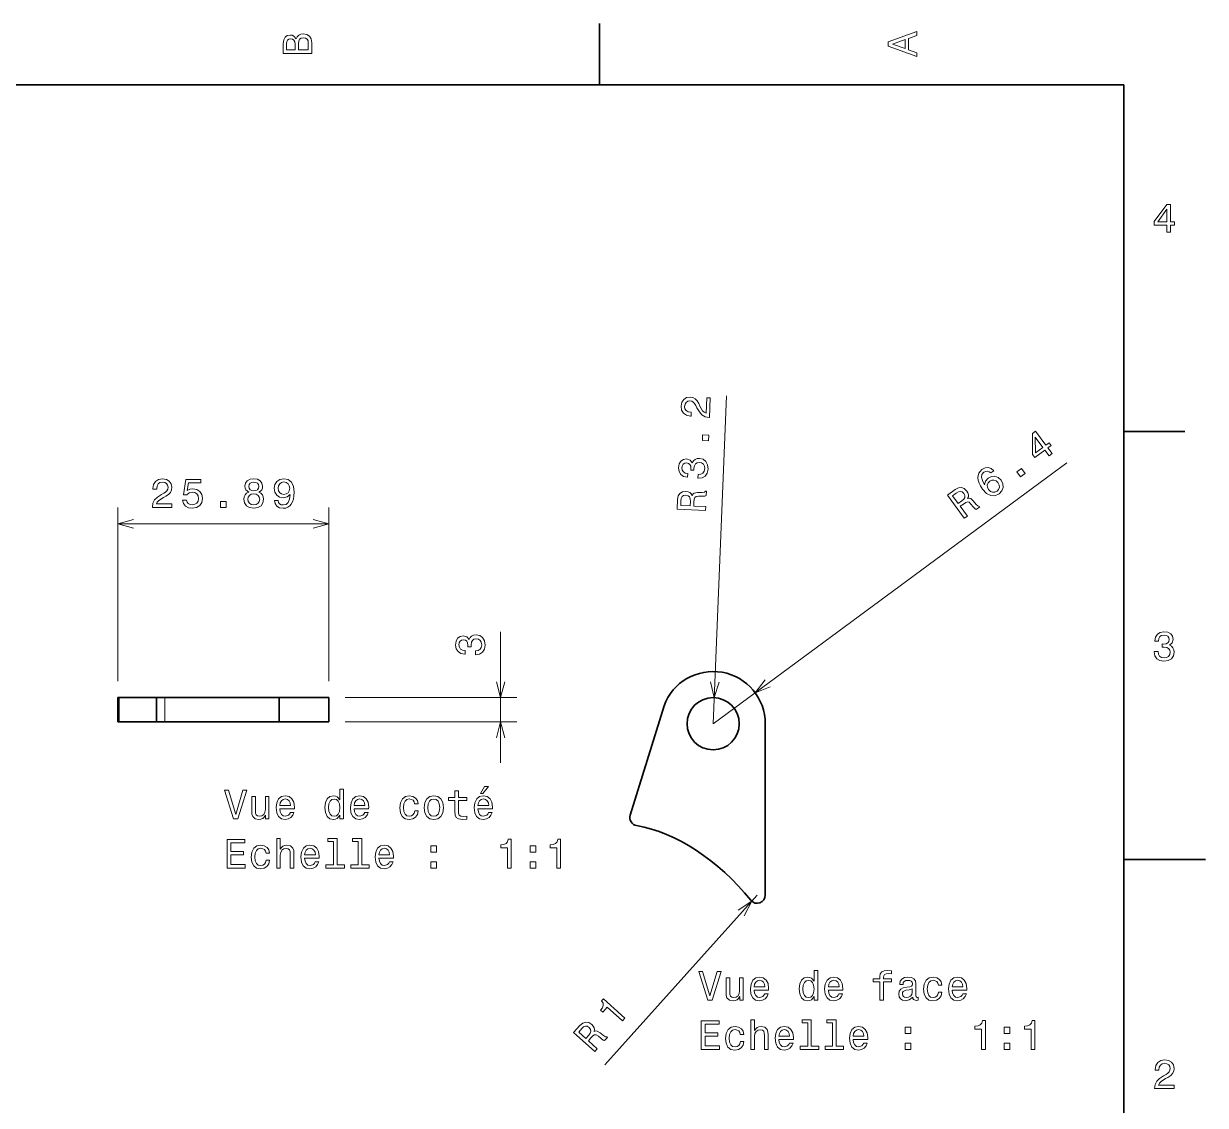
# Model space of a CAD drawing. Extents: x 0 to 297, y 0 to 210.
# Drawn here: x 152.1 to 297, y 74.9 to 207.5 of the extents above; entities that cross this region are included whole.
import ezdxf

# ---------------------------------------------------------------- set-up
doc = ezdxf.new("R2010")
doc.units = 0

msp = doc.modelspace()

# ---------------------------------------------------------------- linework, layer by layer
at = {"color": 7, "lineweight": 35, "ltscale": 0.1875}
for p, q in [((222.699997, 200), (222.699997, 207.5)), ((287, 157.5), (294.5, 157.5))]:
    msp.add_line(p, q, dxfattribs=at)
at = {"color": 7, "lineweight": 35}
for p, q in [((287, 200), (10, 200)), ((287, 10), (287, 200)), ((243.04541, 121.6614), (243.04541, 100.640045))]:
    msp.add_line(p, q, dxfattribs=at)
at = {"color": 7, "lineweight": 13}
for p, q in [((236.645416, 121.6614), (238.306656, 161.875412)), ((236.645416, 121.6614), (280.021881, 153.63533)), ((163.650681, 126.872627), (163.650681, 148.174683)), ((189.53624, 126.872627), (189.53624, 148.174683)), ((163.650681, 146.174683), (189.53624, 146.174683)), ((191.53624, 124.872627), (212.5961, 124.872627)), ((191.53624, 121.872627), (212.5961, 121.872627)), ((242.04541, 100.640045), (223.362061, 79.82972))]:
    msp.add_line(p, q, dxfattribs=at)
at = {"color": 7, "lineweight": 13, "ltscale": 0.4009}
msp.add_line((210.5961, 116.872627), (210.5961, 132.908646), dxfattribs=at)
at = {"color": 7, "lineweight": 35, "ltscale": 0.004256}
for p, q in [((163.650681, 124.872627), (163.820908, 124.872627)), ((163.650681, 121.872627), (163.820908, 121.872627))]:
    msp.add_line(p, q, dxfattribs=at)
at = {"color": 7, "lineweight": 35, "ltscale": 0.075}
for p, q in [((163.650681, 124.872627), (163.650681, 121.872627)), ((168.418137, 124.872627), (168.418137, 121.872627)), ((183.44429, 121.872627), (183.44429, 124.872627)), ((189.53624, 124.872627), (189.53624, 121.872627))]:
    msp.add_line(p, q, dxfattribs=at)
at = {"color": 7, "lineweight": 13, "ltscale": 0.075}
for p, q in [((163.820908, 124.872627), (163.820908, 121.872627)), ((169.418137, 124.872627), (169.418137, 121.872627))]:
    msp.add_line(p, q, dxfattribs=at)
at = {"color": 7, "lineweight": 35, "ltscale": 0.114923}
msp.add_line((163.820908, 124.872627), (168.417816, 124.872627), dxfattribs=at)
at = {"color": 7, "lineweight": 35, "ltscale": 0.025}
for p, q in [((168.418137, 124.872627), (169.418137, 124.872627)), ((168.418137, 121.872627), (169.418137, 121.872627))]:
    msp.add_line(p, q, dxfattribs=at)
at = {"color": 7, "lineweight": 35, "ltscale": 0.350654}
for p, q in [((169.418137, 124.872627), (183.44429, 124.872627)), ((226.483292, 110.446098), (230.629593, 123.845406)), ((169.418137, 121.872627), (183.44429, 121.872627))]:
    msp.add_line(p, q, dxfattribs=at)
at = {"color": 7, "lineweight": 35, "ltscale": 0.152299}
for p, q in [((183.44429, 124.872627), (189.53624, 124.872627)), ((183.44429, 121.872627), (189.53624, 121.872627))]:
    msp.add_line(p, q, dxfattribs=at)
at = {"color": 7, "lineweight": 35, "ltscale": 0.116029}
msp.add_line((163.820908, 121.872627), (168.462082, 121.872627), dxfattribs=at)
at = {"color": 7, "lineweight": 35, "ltscale": 0.25}
msp.add_line((287, 105), (297, 105), dxfattribs=at)
at = {"color": 7, "lineweight": 13}
for points in [[(185.542007, 205.630417), (185.249496, 205.983429), (185.052811, 206.074219), (184.81073, 206.104477), (184.432495, 206.03891), (184.160156, 205.842224), (183.993729, 205.524506), (183.933212, 205.080704), (183.933212, 203.835022), (187.433212, 203.835022), (187.433212, 205.151306), (187.36261, 205.620331), (187.155838, 205.968307), (186.828018, 206.185165), (186.384216, 206.260818), (186.08667, 206.215424), (185.839554, 206.094391), (185.65799, 205.897705)], [(187.014618, 205.095825), (187.014618, 204.298996), (185.809296, 204.298996), (185.809296, 205.050446), (185.844589, 205.368164), (185.9505, 205.595108), (186.132065, 205.731277), (186.394302, 205.776657), (186.671692, 205.731277), (186.863327, 205.605194), (186.979324, 205.393372)], [(261.633209, 203.466858), (261.633209, 203.930847), (260.604401, 204.298996), (260.604401, 205.695969), (261.633209, 206.064133), (261.633209, 206.538193), (258.128174, 205.257217), (258.128174, 204.742798)], [(185.385666, 204.984879), (185.385666, 204.298996), (184.351807, 204.298996), (184.351807, 205.025223), (184.382065, 205.297562), (184.472839, 205.489197), (184.629181, 205.605194), (184.86116, 205.645538), (185.093155, 205.600143), (185.254532, 205.479111), (185.355408, 205.272339)], [(260.17572, 204.460388), (258.632477, 205), (260.17572, 205.539627)], [(292.277374, 181.916794), (292.731262, 181.916794), (292.731262, 182.784225), (293.23056, 182.784225), (293.23056, 183.187683), (292.731262, 183.187683), (292.731262, 185.341141), (292.272339, 185.341141), (290.739197, 183.228027), (290.739197, 182.784225), (292.277374, 182.784225)], [(291.162842, 183.187683), (292.277374, 184.756134), (292.277374, 183.187683)], [(236.194916, 159.211746), (236.294205, 161.615311), (235.860855, 161.633209), (235.782379, 159.733536), (235.549927, 159.849136), (235.360901, 160.038666), (235.02623, 160.612762), (234.887344, 160.916306), (234.684418, 161.257828), (234.442245, 161.505066), (234.150574, 161.653397), (233.815048, 161.717728), (233.388245, 161.649551), (233.045883, 161.426453), (232.81926, 161.072403), (232.724319, 160.606903), (232.789993, 160.119629), (233.011627, 159.742004), (233.379776, 159.489563), (233.87529, 159.388336), (233.945831, 159.385406), (233.964783, 159.843964), (233.924469, 159.845627), (233.583694, 159.905121), (233.337372, 160.05159), (233.185074, 160.274918), (233.14151, 160.564423), (233.203979, 160.854614), (233.338898, 161.066071), (233.541245, 161.199051), (233.790237, 161.239243), (234.020569, 161.194397), (234.213135, 161.09053), (234.377792, 160.922211), (234.519806, 160.694244), (234.668762, 160.390289), (234.960785, 159.883575), (235.278992, 159.522156), (235.673569, 159.298904), (236.179794, 159.212372)], [(236.077133, 156.360718), (236.105865, 157.056091), (235.355057, 157.087112), (235.32634, 156.391739)], [(277.836548, 154.509094), (278.201904, 154.778412), (277.687195, 155.476654), (278.089111, 155.772888), (277.849701, 156.097656), (277.447815, 155.801407), (276.170074, 157.534821), (275.800659, 157.262512), (275.820374, 154.651886), (276.083679, 154.294647), (277.321838, 155.207336)], [(276.185303, 154.870773), (276.151825, 156.794601), (277.082458, 155.532089)], [(234.786346, 151.751129), (234.821625, 151.74968), (235.308685, 151.810318), (235.681274, 152.032166), (235.928467, 152.395462), (236.034531, 152.885742), (235.97052, 153.41333), (235.765045, 153.815521), (235.422729, 154.082047), (234.972977, 154.191483), (234.674011, 154.163452), (234.427567, 154.062592), (234.233627, 153.888885), (234.087585, 153.652634), (233.82901, 153.991409), (233.400452, 154.125214), (233.004288, 154.065857), (232.698044, 153.861465), (232.49704, 153.516449), (232.411545, 153.035416), (232.473434, 152.578583), (232.680786, 152.221725), (233.024139, 151.980408), (233.489639, 151.885468), (233.524918, 151.884003), (233.543442, 152.332474), (233.22261, 152.386108), (232.996231, 152.526688), (232.863892, 152.744156), (232.825775, 153.043533), (232.876907, 153.303894), (232.990646, 153.490997), (233.166748, 153.599823), (233.400421, 153.63559), (233.645447, 153.580048), (233.806732, 153.45224), (233.898773, 153.23645), (233.917145, 152.947968), (233.903992, 152.751663), (234.302063, 152.735229), (234.302185, 152.982544), (234.360641, 153.298126), (234.491364, 153.529953), (234.69371, 153.662933), (234.952774, 153.702698), (235.242752, 153.635208), (235.453384, 153.480118), (235.579865, 153.242706), (235.612518, 152.933456), (235.549011, 152.618088), (235.38826, 152.392548), (235.140366, 152.256409), (234.805496, 152.214722)], [(271.055817, 152.687347), (270.736298, 152.95932), (270.378143, 153.071213), (269.988373, 153.022003), (269.592255, 152.811447), (269.373688, 152.606476), (269.223511, 152.37674), (269.133575, 152.116226), (269.110992, 151.823898), (269.153778, 151.510849), (269.264954, 151.173035), (269.444519, 150.81044), (269.694611, 150.437164), (270.184479, 149.9086), (270.69162, 149.637085), (271.197845, 149.621796), (271.699127, 149.859726), (272.039032, 150.223053), (272.198792, 150.635284), (272.172211, 151.07933), (271.95993, 151.511795), (271.606659, 151.846588), (271.201477, 152.00528), (270.775604, 151.979553), (270.370483, 151.781189), (270.044678, 151.41571), (269.927002, 150.971863), (269.658752, 151.463287), (269.552246, 151.879761), (269.610535, 152.217178), (269.838684, 152.485611), (270.065613, 152.602753), (270.282715, 152.631226), (270.488922, 152.56395), (270.682343, 152.412048)], [(274.325867, 151.92128), (274.886078, 152.334229), (274.440216, 152.939087), (273.880005, 152.526154)], [(167.890869, 148.174683), (170.296494, 148.174683), (170.296494, 148.608398), (168.395187, 148.608398), (168.501099, 148.845428), (168.682648, 149.042114), (169.242447, 149.400177), (169.540009, 149.551483), (169.872864, 149.768341), (170.109894, 150.020508), (170.246063, 150.318054), (170.296494, 150.655945), (170.210754, 151.079575), (169.973724, 151.41243), (169.610611, 151.624237), (169.141586, 151.69989), (168.65744, 151.614166), (168.289276, 151.377136), (168.052246, 150.998886), (167.971558, 150.499603), (167.971558, 150.429001), (168.430496, 150.429001), (168.430496, 150.469345), (168.475876, 150.812286), (168.612045, 151.064453), (168.828903, 151.22583), (169.116379, 151.281311), (169.408875, 151.230865), (169.625732, 151.104797), (169.766953, 150.908112), (169.817383, 150.660995), (169.782074, 150.429001), (169.686264, 150.232315), (169.524872, 150.060852), (169.302979, 149.909546), (169.005417, 149.748169), (168.511185, 149.435486), (168.163208, 149.102631), (167.956436, 148.699173), (167.890869, 148.189804)], [(171.60672, 149.087494), (171.717667, 148.67395), (171.964783, 148.351196), (172.327896, 148.14946), (172.79187, 148.073822), (173.301239, 148.164597), (173.699661, 148.411713), (173.951813, 148.805084), (174.047638, 149.309402), (173.961899, 149.778427), (173.719833, 150.146576), (173.341583, 150.383606), (172.852402, 150.469345), (172.474152, 150.408829), (172.181641, 150.242401), (172.322861, 151.185486), (173.856003, 151.185486), (173.856003, 151.59903), (171.984955, 151.59903), (171.707581, 149.743118), (172.111038, 149.743118), (172.403549, 149.980164), (172.776749, 150.065887), (173.099518, 150.010406), (173.346634, 149.84903), (173.502975, 149.601913), (173.558441, 149.28418), (173.502975, 148.966461), (173.341583, 148.719345), (173.094467, 148.563004), (172.776749, 148.507538), (172.50946, 148.542831), (172.302689, 148.658829), (172.151382, 148.840393), (172.075745, 149.087494)], [(179.704117, 150.060852), (179.446915, 149.919632), (179.270401, 149.722946), (179.159454, 149.47583), (179.124146, 149.178284), (179.204849, 148.729431), (179.436829, 148.381454), (179.815079, 148.159546), (180.329483, 148.073822), (180.838852, 148.159546), (181.217087, 148.381454), (181.449081, 148.729431), (181.534821, 149.178284), (181.494476, 149.47583), (181.388565, 149.722946), (181.207001, 149.919632), (180.954849, 150.060852), (181.15657, 150.181885), (181.297791, 150.348312), (181.383514, 150.550034), (181.413773, 150.79715), (181.333084, 151.155228), (181.121277, 151.442688), (180.778336, 151.629288), (180.329483, 151.69989), (179.875595, 151.629288), (179.532654, 151.442688), (179.315796, 151.155228), (179.240143, 150.79715), (179.265366, 150.550034), (179.351105, 150.348312)], [(179.719254, 150.756805), (179.759598, 150.978714), (179.88063, 151.150177), (180.072281, 151.256088), (180.329483, 151.296432), (180.58165, 151.256088), (180.773285, 151.150177), (180.894333, 150.978714), (180.939713, 150.756805), (180.894333, 150.529861), (180.773285, 150.353348), (180.58165, 150.237366), (180.329483, 150.202057), (180.072281, 150.242401), (179.88063, 150.353348), (179.759598, 150.529861)], [(182.855133, 149.042114), (182.930786, 148.643707), (183.147644, 148.33606), (183.490585, 148.144424), (183.944473, 148.073822), (184.24202, 148.109116), (184.509308, 148.19989), (184.736252, 148.356232), (184.927902, 148.57814), (185.079193, 148.855515), (185.190155, 149.198456), (185.255707, 149.591827), (185.28093, 150.045715), (185.19519, 150.756805), (184.948074, 151.27626), (184.554703, 151.588943), (184.015076, 151.69989), (183.520844, 151.609116), (183.147644, 151.367035), (182.905563, 150.993835), (182.824875, 150.524826), (182.905563, 150.04068), (183.142593, 149.672516), (183.495621, 149.440521), (183.944473, 149.364883), (184.418533, 149.460693), (184.776596, 149.753204), (184.695908, 149.193405), (184.534531, 148.794998), (184.287415, 148.557968), (183.949509, 148.482315), (183.687271, 148.517624), (183.495621, 148.628571), (183.369537, 148.805084), (183.319107, 149.042114)], [(183.314072, 150.529861), (183.364502, 150.842545), (183.505707, 151.089661), (183.727615, 151.246002), (184.015076, 151.301483), (184.312622, 151.246002), (184.539566, 151.089661), (184.680786, 150.847595), (184.736252, 150.534912), (184.680786, 150.217194), (184.539566, 149.980164), (184.307587, 149.833893), (183.999939, 149.783478), (183.722565, 149.833893), (183.505707, 149.980164), (183.364502, 150.212143)], [(271.569153, 151.217484), (271.713013, 150.928818), (271.742981, 150.650162), (271.656067, 150.385605), (271.458649, 150.177429), (271.189209, 150.041473), (270.913788, 150.032669), (270.652405, 150.140747), (270.427368, 150.369568), (270.28244, 150.651184), (270.255463, 150.925766), (270.352417, 151.185196), (270.571198, 151.41539), (270.823334, 151.532318), (271.084656, 151.543259), (271.338989, 151.436249)], [(179.608307, 149.18837), (179.653687, 149.455658), (179.799942, 149.657379), (180.026886, 149.788513), (180.329483, 149.833893), (180.627029, 149.788513), (180.853973, 149.657379), (181.000229, 149.455658), (181.050659, 149.18837), (181.000229, 148.900909), (180.853973, 148.684052), (180.627029, 148.542831), (180.329483, 148.497437), (180.026886, 148.542831), (179.799942, 148.684052), (179.653687, 148.900909)], [(235.724289, 147.819305), (235.743652, 148.287918), (234.267242, 148.348907), (234.287018, 148.827606), (234.316711, 149.179718), (234.396408, 149.398514), (234.567688, 149.512573), (234.867065, 149.55069), (235.321609, 149.557144), (235.620163, 149.575104), (235.799011, 149.628281), (235.820877, 150.157364), (235.725128, 150.161316), (235.579254, 150.051254), (235.315567, 150.021774), (234.749756, 150.009811), (234.327988, 149.941422), (234.192184, 149.830948), (234.088943, 149.653503), (233.971298, 149.86026), (233.800766, 150.008636), (233.582794, 150.10849), (233.316986, 150.14975), (232.890808, 150.096695), (232.565018, 149.908249), (232.359802, 149.583588), (232.275558, 149.132797), (232.227264, 147.96376)], [(232.698456, 148.9841), (232.741394, 149.290222), (232.846085, 149.50293), (233.028061, 149.631699), (233.307083, 149.665604), (233.59726, 149.603149), (233.768005, 149.459808), (233.849121, 149.224274), (233.861206, 148.905777), (233.838928, 148.366608), (232.674942, 148.414688)], [(267.444611, 146.848923), (267.822144, 147.127228), (266.945374, 148.316666), (267.331055, 148.600937), (267.624176, 148.798233), (267.844696, 148.873062), (268.040863, 148.810913), (268.258026, 148.601318), (268.547638, 148.250931), (268.748535, 148.029373), (268.901978, 147.923187), (269.328247, 148.237396), (269.271393, 148.314529), (269.094238, 148.359375), (268.906158, 148.546524), (268.542572, 148.98024), (268.225189, 149.266312), (268.054016, 149.30304), (267.851044, 149.272446), (267.938599, 149.493622), (267.94754, 149.719498), (267.888947, 149.951981), (267.7547, 150.185089), (267.446503, 150.484192), (267.095612, 150.620255), (266.713959, 150.577011), (266.309723, 150.360474), (265.367889, 149.666245)], [(266.458527, 149.937607), (266.724091, 150.095795), (266.955505, 150.147339), (267.169861, 150.086044), (267.370972, 149.889709), (267.503937, 149.624329), (267.499054, 149.401443), (267.36618, 149.19072), (267.125397, 148.981903), (266.69104, 148.661728), (265.999786, 149.599472)], [(176.245483, 148.174683), (176.941437, 148.174683), (176.941437, 148.926117), (176.245483, 148.926117)], [(207.496674, 130.119751), (207.531982, 130.119751), (208.016129, 130.200439), (208.379242, 130.437469), (208.611237, 130.810669), (208.69696, 131.304901), (208.611237, 131.829407), (208.389328, 132.222778), (208.036301, 132.47493), (207.582413, 132.565704), (207.284866, 132.52536), (207.042786, 132.414413), (206.856186, 132.232849), (206.720016, 131.990784), (206.447693, 132.318588), (206.013977, 132.434586), (205.620605, 132.358948), (205.323044, 132.142075), (205.136444, 131.789063), (205.070892, 131.304901), (205.151581, 130.851013), (205.373474, 130.503021), (205.726501, 130.276093), (206.195526, 130.200439), (206.230835, 130.200439), (206.230835, 130.649292), (205.908066, 130.689636), (205.676071, 130.820755), (205.534866, 131.032562), (205.484436, 131.330124), (205.52478, 131.592377), (205.630692, 131.784012), (205.802155, 131.900009), (206.034149, 131.945389), (206.281265, 131.900009), (206.447693, 131.778961), (206.548553, 131.567154), (206.578812, 131.279694), (206.573761, 131.083008), (206.972183, 131.083008), (206.962097, 131.330124), (207.007492, 131.647842), (207.128525, 131.884872), (207.325211, 132.026093), (207.582413, 132.076523), (207.874924, 132.021042), (208.091782, 131.874786), (208.227951, 131.642792), (208.273331, 131.335159), (208.2229, 131.017441), (208.071609, 130.785446), (207.829529, 130.639191), (207.496674, 130.583725)], [(290.729126, 130.51622), (290.729126, 130.480911), (290.809814, 129.996765), (291.046844, 129.633652), (291.420044, 129.401657), (291.914276, 129.315933), (292.438782, 129.401657), (292.832153, 129.623566), (293.08429, 129.976593), (293.175079, 130.430481), (293.134735, 130.728027), (293.023773, 130.970108), (292.842224, 131.156708), (292.600159, 131.292877), (292.927948, 131.565216), (293.043945, 131.998932), (292.968292, 132.392303), (292.751434, 132.68985), (292.398407, 132.87645), (291.914276, 132.942017), (291.460388, 132.861313), (291.112396, 132.63942), (290.885468, 132.286392), (290.809814, 131.817368), (290.809814, 131.782074), (291.258636, 131.782074), (291.299011, 132.104828), (291.430115, 132.336823), (291.641937, 132.478027), (291.939484, 132.528473), (292.201721, 132.488113), (292.393372, 132.382217), (292.509369, 132.210739), (292.554749, 131.97876), (292.509369, 131.731628), (292.388336, 131.565216), (292.176514, 131.46434), (291.889069, 131.434082), (291.692383, 131.439133), (291.692383, 131.04071), (291.939484, 131.050797), (292.257202, 131.005417), (292.494232, 130.884369), (292.635468, 130.687683), (292.685883, 130.430481), (292.630402, 130.13797), (292.484161, 129.921112), (292.252167, 129.784943), (291.944519, 129.739563), (291.626801, 129.789993), (291.394806, 129.941284), (291.248566, 130.183365), (291.193085, 130.51622)], [(178.988998, 113.521042), (178.111465, 110.540497), (177.20874, 113.521042), (176.72963, 113.521042), (177.859314, 110.015999), (178.363632, 110.015999), (179.468094, 113.521042)], [(190.875885, 110.434586), (190.875885, 110.015999), (191.319687, 110.015999), (191.319687, 113.637039), (190.88092, 113.637039), (190.88092, 112.310669), (190.54303, 112.693954), (190.336258, 112.784729), (190.099228, 112.82003), (189.670547, 112.71917), (189.337692, 112.436745), (189.120834, 111.982857), (189.045197, 111.372627), (189.120834, 110.762398), (189.337692, 110.303459), (189.670547, 110.015999), (190.099228, 109.920181), (190.336258, 109.955482), (190.548065, 110.046257)], [(204.986832, 112.255196), (204.986832, 110.898567), (205.01709, 110.459801), (205.158295, 110.157211), (205.44072, 109.980698), (205.91983, 109.920181), (206.444321, 109.945396), (206.444321, 110.328682), (206.061035, 110.298416), (205.713058, 110.338768), (205.526459, 110.464844), (205.44577, 110.676659), (205.430634, 110.974213), (205.430634, 112.255196), (206.444321, 112.255196), (206.444321, 112.63343), (205.430634, 112.63343), (205.430634, 113.425224), (204.986832, 113.425224), (204.986832, 112.63343), (204.220261, 112.63343), (204.220261, 112.255196)], [(208.123718, 113.092369), (208.421265, 113.092369), (209.122284, 113.949715), (208.628036, 113.949715)], [(182.191437, 112.724213), (181.747635, 112.724213), (181.747635, 111.160812), (181.697205, 110.797699), (181.550949, 110.535454), (181.324005, 110.374069), (181.026459, 110.323639), (180.789429, 110.363983), (180.638123, 110.485016), (180.552399, 110.691788), (180.532227, 110.984299), (180.532227, 112.724213), (180.088409, 112.724213), (180.088409, 110.943954), (180.103546, 110.585884), (180.199371, 110.28833), (180.491882, 110.015999), (180.960892, 109.920181), (181.213058, 109.955482), (181.429916, 110.046257), (181.616516, 110.202599), (181.767807, 110.429543), (181.767807, 110.015999), (182.191437, 110.015999)], [(183.527893, 111.241501), (185.303116, 111.241501), (185.308151, 111.448273), (185.227463, 112.028244), (185.005569, 112.461967), (184.652542, 112.724213), (184.183517, 112.82003), (183.724579, 112.71917), (183.371552, 112.436745), (183.144608, 111.977814), (183.063919, 111.372627), (183.139572, 110.752312), (183.366516, 110.298416), (183.714493, 110.015999), (184.168396, 109.920181), (184.561768, 109.985741), (184.884521, 110.157211), (185.121552, 110.429543), (185.257721, 110.792656), (184.81897, 110.792656), (184.72818, 110.590927), (184.597061, 110.439629), (184.223862, 110.318596), (183.936401, 110.374069), (183.719543, 110.550583), (183.578323, 110.838043), (183.527893, 111.226372)], [(183.527893, 111.6147), (183.583374, 111.962685), (183.719543, 112.219887), (183.926315, 112.376228), (184.198654, 112.431702), (184.465942, 112.376228), (184.672714, 112.219887), (184.798798, 111.962685), (184.844177, 111.6147)], [(190.174866, 112.421616), (190.467377, 112.351013), (190.689285, 112.154327), (190.820404, 111.826515), (190.870834, 111.372627), (190.820404, 110.913696), (190.689285, 110.585884), (190.467377, 110.384155), (190.174866, 110.318596), (189.897491, 110.384155), (189.685684, 110.585884), (189.544464, 110.918739), (189.499084, 111.372627), (189.544464, 111.821472), (189.685684, 112.149284), (189.897491, 112.351013)], [(192.635971, 111.241501), (194.411179, 111.241501), (194.416229, 111.448273), (194.335541, 112.028244), (194.113632, 112.461967), (193.760605, 112.724213), (193.291595, 112.82003), (192.832657, 112.71917), (192.47963, 112.436745), (192.252686, 111.977814), (192.171997, 111.372627), (192.247635, 110.752312), (192.474579, 110.298416), (192.822571, 110.015999), (193.276459, 109.920181), (193.66983, 109.985741), (193.992599, 110.157211), (194.22963, 110.429543), (194.365799, 110.792656), (193.927032, 110.792656), (193.836258, 110.590927), (193.705139, 110.439629), (193.33194, 110.318596), (193.044464, 110.374069), (192.827606, 110.550583), (192.686401, 110.838043), (192.635971, 111.226372)], [(192.635971, 111.6147), (192.691437, 111.962685), (192.827606, 112.219887), (193.034378, 112.376228), (193.306717, 112.431702), (193.574005, 112.376228), (193.780777, 112.219887), (193.90686, 111.962685), (193.952255, 111.6147)], [(200.044464, 111.826515), (200.483231, 111.826515), (200.392456, 112.229973), (200.175598, 112.547699), (199.837692, 112.744385), (199.398941, 112.82003), (198.914795, 112.71917), (198.546631, 112.436745), (198.314636, 111.977814), (198.233948, 111.362541), (198.309601, 110.752312), (198.536545, 110.298416), (198.894623, 110.015999), (199.383804, 109.920181), (199.81752, 109.995827), (200.155426, 110.207642), (200.387405, 110.540497), (200.488281, 110.984299), (200.064636, 110.984299), (199.988998, 110.701881), (199.847778, 110.490059), (199.646057, 110.35894), (199.398941, 110.318596), (199.091309, 110.384155), (198.8694, 110.585884), (198.733231, 110.913696), (198.687836, 111.37767), (198.733231, 111.831558), (198.874435, 112.15937), (199.101379, 112.361099), (199.398941, 112.431702), (199.661179, 112.386314), (199.857864, 112.270325), (199.988998, 112.078682)], [(201.224579, 111.367584), (201.305283, 110.752312), (201.537262, 110.298416), (201.905426, 110.015999), (202.399658, 109.920181), (202.888855, 110.015999), (203.257004, 110.293373), (203.488998, 110.747269), (203.574722, 111.367584), (203.488998, 111.982857), (203.257004, 112.441788), (202.888855, 112.71917), (202.399658, 112.82003), (201.905426, 112.71917), (201.537262, 112.436745), (201.305283, 111.982857)], [(201.678467, 111.372627), (201.723862, 111.826515), (201.865082, 112.154327), (202.092026, 112.356056), (202.399658, 112.426659), (202.702255, 112.356056), (202.929199, 112.15937), (203.070404, 111.826515), (203.120834, 111.372627), (203.070404, 110.913696), (202.929199, 110.580841), (202.702255, 110.379112), (202.399658, 110.313553), (202.092026, 110.379112), (201.865082, 110.580841), (201.723862, 110.913696)], [(207.816086, 111.241501), (209.591293, 111.241501), (209.596344, 111.448273), (209.515656, 112.028244), (209.293747, 112.461967), (208.94072, 112.724213), (208.471695, 112.82003), (208.012772, 112.71917), (207.659744, 112.436745), (207.4328, 111.977814), (207.352112, 111.372627), (207.42775, 110.752312), (207.654694, 110.298416), (208.002686, 110.015999), (208.456573, 109.920181), (208.849945, 109.985741), (209.172714, 110.157211), (209.409744, 110.429543), (209.545914, 110.792656), (209.107147, 110.792656), (209.016373, 110.590927), (208.885254, 110.439629), (208.512054, 110.318596), (208.224579, 110.374069), (208.007721, 110.550583), (207.866516, 110.838043), (207.816086, 111.226372)], [(207.816086, 111.6147), (207.871552, 111.962685), (208.007721, 112.219887), (208.214493, 112.376228), (208.486832, 112.431702), (208.75412, 112.376228), (208.960892, 112.219887), (209.086975, 111.962685), (209.132355, 111.6147)], [(177.052399, 103.96917), (179.271408, 103.96917), (179.271408, 104.392799), (177.516373, 104.392799), (177.516373, 105.577957), (179.079773, 105.577957), (179.079773, 105.996544), (177.516373, 105.996544), (177.516373, 107.04554), (179.231064, 107.04554), (179.231064, 107.46917), (177.052399, 107.46917)], [(183.139572, 103.96917), (183.583374, 103.96917), (183.583374, 105.53257), (183.628769, 105.89064), (183.775009, 106.152885), (184.001968, 106.31427), (184.30455, 106.374786), (184.546631, 106.324356), (184.697922, 106.188187), (184.773575, 105.961243), (184.798798, 105.658653), (184.798798, 103.96917), (185.242599, 103.96917), (185.242599, 105.749428), (185.222427, 106.107498), (185.131638, 106.405052), (184.834091, 106.677383), (184.370117, 106.773201), (184.11795, 106.7379), (183.901093, 106.642082), (183.719543, 106.490784), (183.583374, 106.284012), (183.583374, 107.59021), (183.139572, 107.59021)], [(190.094177, 107.21701), (190.094177, 104.342369), (189.181351, 104.342369), (189.181351, 103.96917), (191.44577, 103.96917), (191.44577, 104.342369), (190.537979, 104.342369), (190.537979, 107.59021), (189.398209, 107.59021), (189.398209, 107.21701)], [(193.130203, 107.21701), (193.130203, 104.342369), (192.217377, 104.342369), (192.217377, 103.96917), (194.481781, 103.96917), (194.481781, 104.342369), (193.574005, 104.342369), (193.574005, 107.59021), (192.434235, 107.59021), (192.434235, 107.21701)], [(211.416946, 103.96917), (211.875885, 103.96917), (211.875885, 107.494385), (211.532944, 107.494385), (211.442169, 107.186752), (211.260605, 106.97998), (210.983231, 106.85894), (210.599945, 106.818596), (210.599945, 106.460526), (211.416946, 106.460526)], [(217.488983, 103.96917), (217.947922, 103.96917), (217.947922, 107.494385), (217.60498, 107.494385), (217.514206, 107.186752), (217.332642, 106.97998), (217.055267, 106.85894), (216.671982, 106.818596), (216.671982, 106.460526), (217.488983, 106.460526)], [(181.828323, 105.779686), (182.26709, 105.779686), (182.176315, 106.183144), (181.959457, 106.50087), (181.621552, 106.697556), (181.1828, 106.773201), (180.698654, 106.67234), (180.33049, 106.389915), (180.098511, 105.930984), (180.017807, 105.315712), (180.09346, 104.705482), (180.320404, 104.251587), (180.678467, 103.96917), (181.167664, 103.873352), (181.601379, 103.948997), (181.939285, 104.160812), (182.171265, 104.493668), (182.272141, 104.937469), (181.848511, 104.937469), (181.772858, 104.655052), (181.631638, 104.44323), (181.429916, 104.312111), (181.1828, 104.271767), (180.875168, 104.337326), (180.653259, 104.539055), (180.51709, 104.866867), (180.471695, 105.330841), (180.51709, 105.784729), (180.658295, 106.112541), (180.885254, 106.31427), (181.1828, 106.384872), (181.445038, 106.339485), (181.641724, 106.223495), (181.772858, 106.031853)], [(186.563919, 105.194672), (188.339142, 105.194672), (188.344177, 105.401443), (188.263489, 105.981415), (188.04158, 106.415138), (187.688568, 106.677383), (187.219543, 106.773201), (186.760605, 106.67234), (186.407578, 106.389915), (186.180634, 105.930984), (186.099945, 105.325798), (186.175598, 104.705482), (186.402542, 104.251587), (186.750519, 103.96917), (187.204407, 103.873352), (187.597778, 103.938911), (187.920547, 104.110382), (188.157578, 104.382713), (188.293747, 104.745827), (187.85498, 104.745827), (187.764206, 104.544098), (187.633087, 104.392799), (187.259888, 104.271767), (186.972427, 104.32724), (186.755569, 104.503754), (186.614349, 104.791214), (186.563919, 105.179543)], [(186.563919, 105.567871), (186.6194, 105.915855), (186.755569, 106.173058), (186.962341, 106.329399), (187.234665, 106.384872), (187.501968, 106.329399), (187.70874, 106.173058), (187.834808, 105.915855), (187.880203, 105.567871)], [(195.671997, 105.194672), (197.447205, 105.194672), (197.452255, 105.401443), (197.371552, 105.981415), (197.149658, 106.415138), (196.796631, 106.677383), (196.327606, 106.773201), (195.868683, 106.67234), (195.515656, 106.389915), (195.288712, 105.930984), (195.208008, 105.325798), (195.283661, 104.705482), (195.510605, 104.251587), (195.858597, 103.96917), (196.312485, 103.873352), (196.705856, 103.938911), (197.028625, 104.110382), (197.265656, 104.382713), (197.401825, 104.745827), (196.963058, 104.745827), (196.872284, 104.544098), (196.74115, 104.392799), (196.36795, 104.271767), (196.08049, 104.32724), (195.863632, 104.503754), (195.722427, 104.791214), (195.671997, 105.179543)], [(195.671997, 105.567871), (195.727463, 105.915855), (195.863632, 106.173058), (196.070404, 106.329399), (196.342743, 106.384872), (196.610031, 106.329399), (196.816803, 106.173058), (196.942886, 105.915855), (196.988281, 105.567871)], [(202.051666, 105.925941), (202.747635, 105.925941), (202.747635, 106.677383), (202.051666, 106.677383)], [(214.19577, 105.925941), (214.891724, 105.925941), (214.891724, 106.677383), (214.19577, 106.677383)], [(202.051666, 103.96917), (202.747635, 103.96917), (202.747635, 104.720612), (202.051666, 104.720612)], [(214.19577, 103.96917), (214.891724, 103.96917), (214.891724, 104.720612), (214.19577, 104.720612)], [(237.137543, 91.28846), (236.26001, 88.307915), (235.357285, 91.28846), (234.878174, 91.28846), (236.007858, 87.783417), (236.512177, 87.783417), (237.616638, 91.28846)], [(249.024429, 88.202003), (249.024429, 87.783417), (249.468231, 87.783417), (249.468231, 91.404457), (249.029465, 91.404457), (249.029465, 90.078087), (248.691574, 90.461372), (248.484802, 90.552147), (248.247772, 90.587448), (247.819092, 90.486588), (247.486237, 90.204163), (247.269379, 89.750275), (247.193741, 89.140045), (247.269379, 88.529816), (247.486237, 88.070877), (247.819092, 87.783417), (248.247772, 87.687599), (248.484802, 87.7229), (248.696609, 87.813675)], [(257.083496, 90.022614), (257.083496, 87.783417), (257.527313, 87.783417), (257.527313, 90.022614), (258.53595, 90.022614), (258.53595, 90.400848), (257.527313, 90.400848), (257.527313, 90.567276), (257.562622, 90.769005), (257.678619, 90.905174), (257.875305, 90.985863), (258.157715, 91.016129), (258.53595, 90.995956), (258.53595, 91.379242), (258.056854, 91.404457), (257.623138, 91.359062), (257.320526, 91.2229), (257.138977, 90.985863), (257.083496, 90.647972), (257.083496, 90.400848), (256.271545, 90.400848), (256.271545, 90.022614)], [(240.339981, 90.491631), (239.896179, 90.491631), (239.896179, 88.92823), (239.845749, 88.565117), (239.699493, 88.302872), (239.472549, 88.141487), (239.175003, 88.091057), (238.937973, 88.131401), (238.786667, 88.252434), (238.700943, 88.459206), (238.680771, 88.751717), (238.680771, 90.491631), (238.236969, 90.491631), (238.236969, 88.711372), (238.25209, 88.353302), (238.347916, 88.055748), (238.640427, 87.783417), (239.109436, 87.687599), (239.361603, 87.7229), (239.578461, 87.813675), (239.76506, 87.970016), (239.916351, 88.19696), (239.916351, 87.783417), (240.339981, 87.783417)], [(241.676437, 89.008919), (243.45166, 89.008919), (243.456696, 89.215691), (243.376007, 89.795662), (243.154114, 90.229385), (242.801086, 90.491631), (242.332062, 90.587448), (241.873123, 90.486588), (241.520096, 90.204163), (241.293152, 89.745232), (241.212463, 89.140045), (241.288116, 88.51973), (241.51506, 88.065834), (241.863037, 87.783417), (242.316925, 87.687599), (242.710297, 87.753159), (243.033066, 87.924629), (243.270096, 88.19696), (243.406265, 88.560074), (242.967514, 88.560074), (242.876724, 88.358345), (242.745605, 88.207047), (242.372406, 88.086014), (242.084946, 88.141487), (241.868088, 88.318001), (241.726868, 88.605461), (241.676437, 88.99379)], [(241.676437, 89.382118), (241.731918, 89.730103), (241.868088, 89.987305), (242.07486, 90.143646), (242.347198, 90.19912), (242.614487, 90.143646), (242.821259, 89.987305), (242.947342, 89.730103), (242.992722, 89.382118)], [(248.32341, 90.189034), (248.615921, 90.118431), (248.83783, 89.921745), (248.968948, 89.593933), (249.019379, 89.140045), (248.968948, 88.681114), (248.83783, 88.353302), (248.615921, 88.151573), (248.32341, 88.086014), (248.046036, 88.151573), (247.834229, 88.353302), (247.693008, 88.686157), (247.647629, 89.140045), (247.693008, 89.58889), (247.834229, 89.916702), (248.046036, 90.118431)], [(250.784515, 89.008919), (252.559723, 89.008919), (252.564774, 89.215691), (252.484085, 89.795662), (252.262177, 90.229385), (251.909149, 90.491631), (251.440125, 90.587448), (250.981201, 90.486588), (250.628174, 90.204163), (250.40123, 89.745232), (250.320541, 89.140045), (250.396179, 88.51973), (250.623123, 88.065834), (250.971115, 87.783417), (251.425003, 87.687599), (251.818375, 87.753159), (252.141144, 87.924629), (252.378174, 88.19696), (252.514343, 88.560074), (252.075577, 88.560074), (251.984802, 88.358345), (251.853668, 88.207047), (251.480484, 88.086014), (251.193008, 88.141487), (250.976151, 88.318001), (250.834946, 88.605461), (250.784515, 88.99379)], [(250.784515, 89.382118), (250.839981, 89.730103), (250.976151, 89.987305), (251.182922, 90.143646), (251.455261, 90.19912), (251.722549, 90.143646), (251.929321, 89.987305), (252.055405, 89.730103), (252.1008, 89.382118)], [(261.113037, 88.136444), (261.113037, 88.121315), (261.138245, 87.949844), (261.213898, 87.828804), (261.531616, 87.732986), (261.778748, 87.773331), (261.778748, 88.116272), (261.672852, 88.101143), (261.531616, 88.166702), (261.506409, 88.368431), (261.506409, 89.770447), (261.445892, 90.128517), (261.269379, 90.380676), (260.961731, 90.531975), (260.528015, 90.587448), (260.104401, 90.526932), (259.791718, 90.355461), (259.595032, 90.088173), (259.52948, 89.735146), (259.52948, 89.704887), (259.927887, 89.704887), (259.963196, 89.916702), (260.074127, 90.068001), (260.255707, 90.158775), (260.512909, 90.194077), (260.76001, 90.168861), (260.936523, 90.093216), (261.04245, 89.96209), (261.077728, 89.780533), (261.057556, 89.568718), (260.976868, 89.462814), (260.775146, 89.412376), (260.396912, 89.372032), (259.963196, 89.281258), (259.655548, 89.119873), (259.473999, 88.867714), (259.418518, 88.494514), (259.468964, 88.161659), (259.625305, 87.914543), (259.877441, 87.758202), (260.225433, 87.702728), (260.694458, 87.808632)], [(264.265045, 89.593933), (264.703827, 89.593933), (264.613037, 89.997391), (264.396179, 90.315117), (264.058289, 90.511803), (263.619537, 90.587448), (263.135376, 90.486588), (262.767212, 90.204163), (262.535217, 89.745232), (262.454529, 89.129959), (262.530182, 88.51973), (262.757141, 88.065834), (263.115204, 87.783417), (263.604401, 87.687599), (264.038116, 87.763245), (264.376007, 87.97506), (264.608002, 88.307915), (264.708862, 88.751717), (264.285217, 88.751717), (264.209595, 88.469299), (264.068359, 88.257477), (263.866638, 88.126358), (263.619537, 88.086014), (263.31189, 88.151573), (263.089996, 88.353302), (262.953827, 88.681114), (262.908417, 89.145088), (262.953827, 89.598976), (263.095032, 89.926788), (263.32196, 90.128517), (263.619537, 90.19912), (263.881775, 90.153732), (264.078461, 90.037743), (264.209595, 89.8461)], [(265.96463, 89.008919), (267.739838, 89.008919), (267.744873, 89.215691), (267.664185, 89.795662), (267.442291, 90.229385), (267.089264, 90.491631), (266.620239, 90.587448), (266.161316, 90.486588), (265.808289, 90.204163), (265.581329, 89.745232), (265.500641, 89.140045), (265.576294, 88.51973), (265.803253, 88.065834), (266.151215, 87.783417), (266.605103, 87.687599), (266.998474, 87.753159), (267.321259, 87.924629), (267.558289, 88.19696), (267.694458, 88.560074), (267.255676, 88.560074), (267.164917, 88.358345), (267.033783, 88.207047), (266.660583, 88.086014), (266.373138, 88.141487), (266.156281, 88.318001), (266.015045, 88.605461), (265.96463, 88.99379)], [(265.96463, 89.382118), (266.020111, 89.730103), (266.156281, 89.987305), (266.363037, 90.143646), (266.635376, 90.19912), (266.902679, 90.143646), (267.109436, 89.987305), (267.235535, 89.730103), (267.280914, 89.382118)], [(261.062622, 88.731544), (261.002106, 88.469299), (260.840698, 88.267563), (260.598633, 88.136444), (260.301086, 88.091057), (260.109436, 88.116272), (259.973267, 88.19696), (259.887543, 88.338173), (259.862335, 88.534859), (259.882507, 88.711372), (259.963196, 88.837448), (260.28595, 88.978661), (260.694458, 89.039177), (261.062622, 89.160217)], [(225.523605, 85.231102), (225.8302, 85.572601), (223.207047, 87.927643), (222.977936, 87.672455), (223.14621, 87.399391), (223.178787, 87.12616), (223.083542, 86.838898), (222.857513, 86.526733), (223.123947, 86.287529), (223.669754, 86.89547)], [(222.136627, 81.458549), (222.449966, 81.807556), (221.350418, 82.794716), (221.670486, 83.151222), (221.917587, 83.403809), (222.118362, 83.521759), (222.323059, 83.500641), (222.578171, 83.339386), (222.932755, 83.054932), (223.174377, 82.878662), (223.346161, 82.805771), (223.699921, 83.199814), (223.628616, 83.263824), (223.446045, 83.271851), (223.223953, 83.417023), (222.78006, 83.768097), (222.411316, 83.983948), (222.236252, 83.985229), (222.043671, 83.914146), (222.08461, 84.148483), (222.047607, 84.371475), (221.94313, 84.587273), (221.76445, 84.788353), (221.402054, 85.018829), (221.030869, 85.080978), (220.665894, 84.961319), (220.313889, 84.667374), (219.532242, 83.796753)], [(220.545273, 84.283432), (220.7733, 84.492126), (220.989487, 84.589478), (221.211792, 84.572884), (221.448517, 84.421356), (221.632477, 84.188416), (221.672852, 83.969177), (221.585419, 83.735901), (221.391937, 83.482635), (221.031433, 83.081093), (220.164551, 83.859375)], [(235.200943, 81.736588), (237.419952, 81.736588), (237.419952, 82.160217), (235.664917, 82.160217), (235.664917, 83.345375), (237.228317, 83.345375), (237.228317, 83.763962), (235.664917, 83.763962), (235.664917, 84.812958), (237.379608, 84.812958), (237.379608, 85.236588), (235.200943, 85.236588)], [(239.976868, 83.547104), (240.415634, 83.547104), (240.32486, 83.950562), (240.108002, 84.268288), (239.770096, 84.464973), (239.331345, 84.540619), (238.847198, 84.439758), (238.479034, 84.157333), (238.247055, 83.698402), (238.166351, 83.08313), (238.242004, 82.4729), (238.468948, 82.019005), (238.827026, 81.736588), (239.316208, 81.64077), (239.749924, 81.716415), (240.08783, 81.92823), (240.319809, 82.261086), (240.420685, 82.704887), (239.997055, 82.704887), (239.921402, 82.42247), (239.780182, 82.210648), (239.578461, 82.079529), (239.331345, 82.039185), (239.023712, 82.104744), (238.801804, 82.306473), (238.665634, 82.634285), (238.620239, 83.098259), (238.665634, 83.552147), (238.806839, 83.879959), (239.033798, 84.081688), (239.331345, 84.15229), (239.593582, 84.106903), (239.790283, 83.990913), (239.921402, 83.799271)], [(241.288116, 81.736588), (241.731918, 81.736588), (241.731918, 83.299988), (241.777313, 83.658058), (241.923553, 83.920303), (242.150513, 84.081688), (242.453094, 84.142204), (242.695175, 84.091774), (242.846466, 83.955605), (242.922119, 83.728661), (242.947342, 83.426071), (242.947342, 81.736588), (243.391144, 81.736588), (243.391144, 83.516846), (243.370972, 83.874916), (243.280182, 84.17247), (242.982635, 84.444801), (242.518661, 84.540619), (242.266495, 84.505318), (242.049637, 84.4095), (241.868088, 84.258202), (241.731918, 84.05143), (241.731918, 85.357628), (241.288116, 85.357628)], [(244.712463, 82.96209), (246.487686, 82.96209), (246.492722, 83.168861), (246.412033, 83.748833), (246.190125, 84.182556), (245.837112, 84.444801), (245.368088, 84.540619), (244.909149, 84.439758), (244.556122, 84.157333), (244.329178, 83.698402), (244.248489, 83.093216), (244.324142, 82.4729), (244.551086, 82.019005), (244.899063, 81.736588), (245.352951, 81.64077), (245.746323, 81.706329), (246.069092, 81.8778), (246.306122, 82.150131), (246.442291, 82.513245), (246.00354, 82.513245), (245.91275, 82.311516), (245.781631, 82.160217), (245.408432, 82.039185), (245.120972, 82.094658), (244.904114, 82.271172), (244.762894, 82.558632), (244.712463, 82.94696)], [(244.712463, 83.335289), (244.767944, 83.683273), (244.904114, 83.940475), (245.110886, 84.096817), (245.383209, 84.15229), (245.650513, 84.096817), (245.857285, 83.940475), (245.983353, 83.683273), (246.028748, 83.335289)], [(248.242722, 84.984428), (248.242722, 82.109787), (247.329895, 82.109787), (247.329895, 81.736588), (249.594315, 81.736588), (249.594315, 82.109787), (248.686523, 82.109787), (248.686523, 85.357628), (247.546753, 85.357628), (247.546753, 84.984428)], [(251.278748, 84.984428), (251.278748, 82.109787), (250.365921, 82.109787), (250.365921, 81.736588), (252.630341, 81.736588), (252.630341, 82.109787), (251.722549, 82.109787), (251.722549, 85.357628), (250.582779, 85.357628), (250.582779, 84.984428)], [(253.820541, 82.96209), (255.595749, 82.96209), (255.6008, 83.168861), (255.520111, 83.748833), (255.298203, 84.182556), (254.945175, 84.444801), (254.476151, 84.540619), (254.017227, 84.439758), (253.6642, 84.157333), (253.437256, 83.698402), (253.356552, 83.093216), (253.432205, 82.4729), (253.659149, 82.019005), (254.007141, 81.736588), (254.461029, 81.64077), (254.854401, 81.706329), (255.17717, 81.8778), (255.4142, 82.150131), (255.550354, 82.513245), (255.111603, 82.513245), (255.020828, 82.311516), (254.889694, 82.160217), (254.516495, 82.039185), (254.229034, 82.094658), (254.012177, 82.271172), (253.870972, 82.558632), (253.820541, 82.94696)], [(253.820541, 83.335289), (253.876007, 83.683273), (254.012177, 83.940475), (254.218948, 84.096817), (254.491287, 84.15229), (254.758575, 84.096817), (254.965347, 83.940475), (255.091431, 83.683273), (255.13681, 83.335289)], [(260.200226, 83.693359), (260.896179, 83.693359), (260.896179, 84.444801), (260.200226, 84.444801)], [(269.565491, 81.736588), (270.024414, 81.736588), (270.024414, 85.261803), (269.681488, 85.261803), (269.590698, 84.95417), (269.409149, 84.747391), (269.131775, 84.626358), (268.748474, 84.586014), (268.748474, 84.227943), (269.565491, 84.227943)], [(272.344299, 83.693359), (273.040283, 83.693359), (273.040283, 84.444801), (272.344299, 84.444801)], [(275.637543, 81.736588), (276.096466, 81.736588), (276.096466, 85.261803), (275.75354, 85.261803), (275.66275, 84.95417), (275.481201, 84.747391), (275.203827, 84.626358), (274.820526, 84.586014), (274.820526, 84.227943), (275.637543, 84.227943)], [(260.200226, 81.736588), (260.896179, 81.736588), (260.896179, 82.488029), (260.200226, 82.488029)], [(272.344299, 81.736588), (273.040283, 81.736588), (273.040283, 82.488029), (272.344299, 82.488029)], [(290.76947, 76.916786), (293.175079, 76.916786), (293.175079, 77.350502), (291.273773, 77.350502), (291.3797, 77.587532), (291.561249, 77.784218), (292.121033, 78.142288), (292.418579, 78.293587), (292.751434, 78.510445), (292.988464, 78.762604), (293.124634, 79.060158), (293.175079, 79.398056), (293.089355, 79.821686), (292.852325, 80.154541), (292.489197, 80.366356), (292.020172, 80.442001), (291.536041, 80.35627), (291.167877, 80.119232), (290.930847, 79.740997), (290.850159, 79.241714), (290.850159, 79.171112), (291.309082, 79.171112), (291.309082, 79.211456), (291.354462, 79.554398), (291.490631, 79.806557), (291.707489, 79.967941), (291.994965, 80.023415), (292.287476, 79.972984), (292.504333, 79.846901), (292.645538, 79.650215), (292.695984, 79.403099), (292.660675, 79.171112), (292.56485, 78.974426), (292.403473, 78.802956), (292.181549, 78.651657), (291.884003, 78.490273), (291.389771, 78.177589), (291.041779, 77.844742), (290.835022, 77.441284), (290.76947, 76.931915)]]:
    msp.add_lwpolyline(points, close=True, dxfattribs=at)
for points in [[(165.582535, 146.692322), (163.650681, 146.174683), (165.582535, 145.657043)], [(187.604401, 145.657043), (189.53624, 146.174683), (187.604401, 146.692322)], [(210.078461, 126.804482), (210.5961, 124.872627), (211.113739, 126.804482)], [(236.340042, 126.810242), (236.777496, 124.858673), (237.374435, 126.767509)], [(243.044968, 127.021751), (241.797073, 125.458824), (243.659256, 126.188408)], [(211.113739, 119.940773), (210.5961, 121.872627), (210.078461, 119.940773)], [(240.471954, 98.11261), (241.377365, 99.895935), (239.701599, 98.804237)]]:
    msp.add_lwpolyline(points, dxfattribs=at)
at = {"color": 7, "lineweight": 35}
msp.add_circle((236.645416, 121.6614), 3.2, dxfattribs=at)
for centre, radius, start, end in [((236.645416, 121.6614), 6.4, 0, 160.046891), ((227.438599, 110.150482), 1, 162.805769, 260.210513), ((242.04541, 100.640045), 1, 218.880683, 360)]:
    msp.add_arc(centre, radius, start, end, dxfattribs=at)
msp.add_ellipse((231.199921, 90.108963), major_axis=(12.071701, -17.550697), ratio=0.657231, start_param=1.6862805586, end_param=2.5711459632, dxfattribs=at)

doc.saveas('drawing.dxf')
